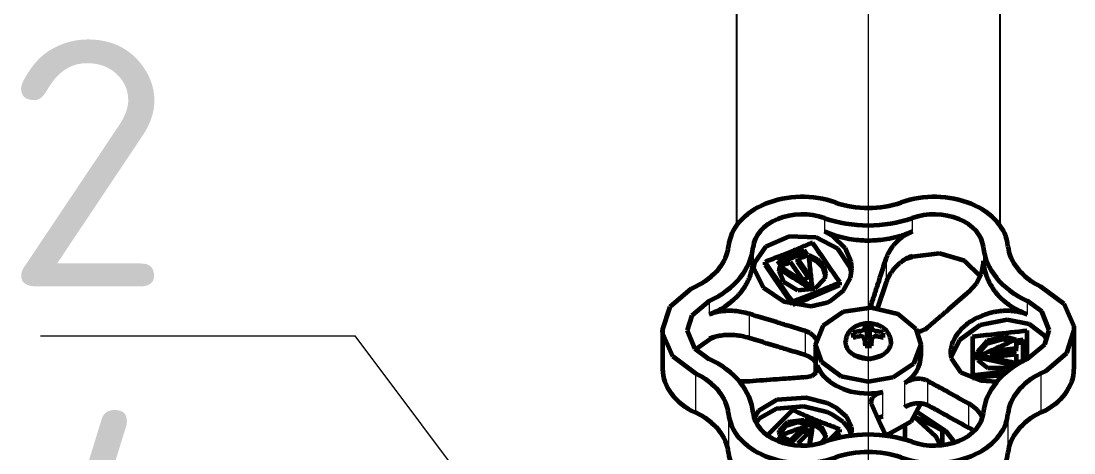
# Model space of a CAD drawing. Header units: millimetres. Extents: x -718 to 68664, y -49984 to -979.
# Drawn here: x 18991 to 20270, y -36314 to -35789 of the extents above; entities that cross this region are included whole.
import ezdxf

# ---------------------------------------------------------------- set-up
doc = ezdxf.new("R2010")
doc.units = ezdxf.units.MM
doc.linetypes.add('K5LT_BASIC', pattern=[0])
doc.layers.add('Text', color=7, linetype='Continuous', lineweight=15)
doc.layers.add('ГВС (Т3)_20', color=10, linetype='Continuous', lineweight=25)
doc.layers.add('Системный слой (1)', color=7, linetype='Continuous', true_color=0xc26c6c6c)
doc.styles.add('ISOCPEUR', font='isocpeur.ttf', dxfattribs={"width": 0.65})

# ---------------------------------------------------------------- blocks, each defined once
blk = doc.blocks.new('U656')
at = {"layer": 'Системный слой (1)', "color": 150, "linetype": 'K5LT_BASIC', "lineweight": 60, "true_color": 0x0080ff}
for p, q in [((799.53, 147.5), (800.69, 148.54)), ((797.37, 144.04), (799.53, 147.5)), ((796.35, 139.66), (797.37, 144.04)), ((796.63, 135.07), (796.35, 139.66)), ((798.16, 131), (796.63, 135.07)), ((811.36, 132.31), (809.13, 128.94)), ((800.69, 128.1), (798.16, 131)), ((809.13, 128.94), (807.74, 127.82))]:
    blk.add_line(p, q, dxfattribs=at)
blk = doc.blocks.new('U665')
at = {"layer": 'Системный слой (1)', "color": 150, "linetype": 'K5LT_BASIC', "lineweight": 60, "true_color": 0x0080ff}
for p, q in [((816.36, 116.81), (816.1, 117.34)), ((818.59, 114.24), (816.36, 116.81)), ((826.7, 117.34), (824.6, 114.54)), ((821.4, 113.32), (818.59, 114.24)), ((824.6, 114.54), (821.85, 113.34)), ((821.85, 113.34), (821.4, 113.32))]:
    blk.add_line(p, q, dxfattribs=at)
blk = doc.blocks.new('U666')
at = {"layer": 'Системный слой (1)', "color": 150, "linetype": 'K5LT_BASIC', "lineweight": 60, "true_color": 0x0080ff}
for p, q in [((830.27, 132.94), (830.26, 132.99)), ((830.68, 129.68), (830.27, 132.94)), ((829.79, 126.61), (830.68, 129.68)), ((827.9, 124.67), (829.79, 126.61))]:
    blk.add_line(p, q, dxfattribs=at)
blk = doc.blocks.new('U667')
at = {"layer": 'Системный слой (1)', "color": 150, "linetype": 'K5LT_BASIC', "lineweight": 60, "true_color": 0x0080ff}
for p, q in [((817.86, 119), (819.65, 116.85)), ((823.65, 117.23), (824.93, 119)), ((819.65, 116.85), (821.4, 116.32)), ((821.4, 116.32), (823.65, 117.23))]:
    blk.add_line(p, q, dxfattribs=at)
blk = doc.blocks.new('U668')
at = {"layer": 'Системный слой (1)', "color": 150, "linetype": 'K5LT_BASIC', "lineweight": 60, "true_color": 0x0080ff}
for p, q in [((818.19, 162.09), (820.94, 163.3)), ((820.94, 163.3), (821.4, 163.32)), ((821.4, 163.32), (824.2, 162.4)), ((816.1, 159.3), (818.19, 162.09)), ((824.2, 162.4), (826.43, 159.82)), ((826.43, 159.82), (826.7, 159.3))]:
    blk.add_line(p, q, dxfattribs=at)
blk = doc.blocks.new('U669')
at = {"layer": 'Системный слой (1)', "color": 150, "linetype": 'K5LT_BASIC', "lineweight": 60, "true_color": 0x0080ff}
for p, q in [((821.4, 160.32), (819.15, 159.41)), ((823.15, 159.78), (821.4, 160.32)), ((819.15, 159.41), (817.86, 157.64)), ((824.93, 157.64), (823.15, 159.78))]:
    blk.add_line(p, q, dxfattribs=at)
blk = doc.blocks.new('U670')
at = {"layer": 'Системный слой (1)', "color": 150, "linetype": 'K5LT_BASIC', "lineweight": 60, "true_color": 0x0080ff}
for p, q in [((808.74, 135.83), (808.63, 136.24)), ((810.24, 133.15), (808.74, 135.83)), ((812.51, 131.94), (810.24, 133.15))]:
    blk.add_line(p, q, dxfattribs=at)
blk = doc.blocks.new('U671')
at = {"layer": 'Системный слой (1)', "color": 150, "linetype": 'K5LT_BASIC', "lineweight": 60, "true_color": 0x0080ff}
for p, q in [((817.51, 143.97), (819.63, 144.72)), ((819.63, 144.72), (821.96, 143.8)), ((815.75, 141.62), (817.51, 143.97)), ((821.96, 143.8), (823.63, 141.32)), ((815.1, 138.32), (815.75, 141.62)), ((823.63, 141.32), (824.15, 137.98)), ((815.63, 135.32), (815.1, 138.32)), ((824.15, 137.98), (823.38, 134.74)), ((817.3, 132.83), (815.63, 135.32)), ((823.38, 134.74), (821.54, 132.52)), ((819.63, 131.92), (817.3, 132.83)), ((821.54, 132.52), (819.63, 131.92))]:
    blk.add_line(p, q, dxfattribs=at)
blk = doc.blocks.new('U672')
at = {"layer": 'Системный слой (1)', "color": 150, "linetype": 'K5LT_BASIC', "lineweight": 60, "true_color": 0x0080ff}
for p, q in [((821.04, 145.41), (821.27, 145.95)), ((820.3, 144.65), (820.71, 144.97)), ((820.71, 144.97), (821.04, 145.41))]:
    blk.add_line(p, q, dxfattribs=at)
blk = doc.blocks.new('U673')
at = {"layer": 'Системный слой (1)', "color": 150, "linetype": 'K5LT_BASIC', "lineweight": 60, "true_color": 0x0080ff}
for p, q in [((815.66, 145.95), (815.84, 145.18)), ((815.84, 145.18), (816.24, 144.66)), ((816.24, 144.66), (816.78, 144.47)), ((816.78, 144.47), (816.89, 144.47)), ((816.89, 144.47), (817.01, 144.49)), ((817.01, 144.49), (817.12, 144.53))]:
    blk.add_line(p, q, dxfattribs=at)
blk = doc.blocks.new('U674')
at = {"layer": 'Системный слой (1)', "color": 150, "linetype": 'K5LT_BASIC', "lineweight": 60, "true_color": 0x0080ff}
for p, q in [((818.34, 145.95), (818.13, 145.46)), ((817.84, 145.04), (817.48, 144.72)), ((818.13, 145.46), (817.84, 145.04))]:
    blk.add_line(p, q, dxfattribs=at)
blk = doc.blocks.new('U675')
at = {"layer": 'Системный слой (1)', "color": 150, "linetype": 'K5LT_BASIC', "lineweight": 60, "true_color": 0x0080ff}
for p, q in [((815.14, 153.57), (815.15, 153.99)), ((815.14, 153.17), (815.14, 153.57)), ((815.16, 152.77), (815.14, 153.17))]:
    blk.add_line(p, q, dxfattribs=at)
blk = doc.blocks.new('U676')
at = {"layer": 'Системный слой (1)', "color": 150, "linetype": 'K5LT_BASIC', "lineweight": 60, "true_color": 0x0080ff}
for p, q in [((811.11, 137.36), (809.83, 136.78)), ((812.39, 137.94), (811.11, 137.36)), ((809.83, 136.78), (808.55, 136.2))]:
    blk.add_line(p, q, dxfattribs=at)
blk = doc.blocks.new('U677')
at = {"layer": 'Системный слой (1)', "color": 150, "linetype": 'K5LT_BASIC', "lineweight": 60, "true_color": 0x0080ff}
for p, q in [((812.49, 137.98), (812.39, 137.94)), ((812.59, 138), (812.49, 137.98)), ((812.7, 138.01), (812.59, 138)), ((813.19, 137.83), (812.7, 138.01)), ((813.6, 137.31), (813.19, 137.83)), ((813.86, 136.56), (813.6, 137.31))]:
    blk.add_line(p, q, dxfattribs=at)
blk = doc.blocks.new('U678')
at = {"layer": 'Системный слой (1)', "color": 150, "linetype": 'K5LT_BASIC', "lineweight": 60, "true_color": 0x0080ff}
for p, q in [((811.74, 125.12), (812.28, 125.78)), ((812.28, 125.78), (812.46, 126.08)), ((810.71, 124.45), (811.12, 124.64)), ((811.12, 124.64), (811.74, 125.12))]:
    blk.add_line(p, q, dxfattribs=at)
blk = doc.blocks.new('U679')
at = {"layer": 'Системный слой (1)', "color": 150, "linetype": 'K5LT_BASIC', "lineweight": 60, "true_color": 0x0080ff}
for p, q in [((824.28, 138), (824.15, 138.01)), ((824.41, 137.98), (824.28, 138)), ((824.54, 137.94), (824.41, 137.98))]:
    blk.add_line(p, q, dxfattribs=at)
blk = doc.blocks.new('U680')
at = {"layer": 'Системный слой (1)', "color": 150, "linetype": 'K5LT_BASIC', "lineweight": 60, "true_color": 0x0080ff}
for p, q in [((809.11, 125.46), (809.26, 125.65)), ((809.26, 125.65), (809.39, 125.86)), ((809.39, 125.86), (809.52, 126.08))]:
    blk.add_line(p, q, dxfattribs=at)
blk = doc.blocks.new('U681')
at = {"layer": 'Системный слой (1)', "color": 150, "linetype": 'K5LT_BASIC', "lineweight": 60, "true_color": 0x0080ff}
for p, q in [((826.05, 126.08), (827.04, 125.17)), ((827.04, 125.17), (828.22, 124.55)), ((828.22, 124.55), (829.46, 124.32)), ((829.46, 124.32), (829.52, 124.32)), ((829.52, 124.32), (829.62, 124.32)), ((829.62, 124.32), (829.72, 124.32)), ((829.72, 124.32), (829.82, 124.33))]:
    blk.add_line(p, q, dxfattribs=at)
blk = doc.blocks.new('U682')
at = {"layer": 'Системный слой (1)', "color": 150, "linetype": 'K5LT_BASIC', "lineweight": 60, "true_color": 0x0080ff}
for p, q in [((810.73, 137.19), (810.81, 136.99)), ((810.81, 136.99), (810.87, 136.78)), ((810.87, 136.78), (810.93, 136.56))]:
    blk.add_line(p, q, dxfattribs=at)
blk = doc.blocks.new('U683')
at = {"layer": 'Системный слой (1)', "color": 150, "linetype": 'K5LT_BASIC', "lineweight": 60, "true_color": 0x0080ff}
for p, q in [((821.17, 132.3), (821.29, 131.85)), ((821.29, 131.85), (821.48, 131.43)), ((821.48, 131.43), (821.73, 131.07))]:
    blk.add_line(p, q, dxfattribs=at)
blk = doc.blocks.new('U684')
at = {"layer": 'Системный слой (1)', "color": 150, "linetype": 'K5LT_BASIC', "lineweight": 60, "true_color": 0x0080ff}
for p, q in [((817.98, 128.25), (816.22, 127.05)), ((818.62, 128.32), (817.98, 128.25)), ((816.22, 127.05), (815.26, 124.68)), ((815.26, 124.68), (815.15, 122.65))]:
    blk.add_line(p, q, dxfattribs=at)
blk = doc.blocks.new('U685')
at = {"layer": 'Системный слой (1)', "color": 150, "linetype": 'K5LT_BASIC', "lineweight": 60, "true_color": 0x0080ff}
for p, q in [((820.15, 127.25), (818.09, 128.27)), ((821.97, 124.72), (820.15, 127.25)), ((822.64, 121.43), (821.97, 124.72)), ((822.11, 118.76), (822.64, 121.43)), ((820.7, 116.91), (822.11, 118.76)), ((820.14, 116.59), (820.7, 116.91))]:
    blk.add_line(p, q, dxfattribs=at)
blk = doc.blocks.new('U686')
at = {"layer": 'Системный слой (1)', "color": 150, "linetype": 'K5LT_BASIC', "lineweight": 60, "true_color": 0x0080ff}
for p, q in [((810.59, 151.6), (810.13, 151.95)), ((811.83, 149.48), (810.59, 151.6)), ((812.12, 146.17), (811.83, 149.48)), ((811.43, 143.32), (812.12, 146.17)), ((810.24, 141.35), (811.07, 142.57)), ((811.07, 142.57), (811.43, 143.32)), ((809.26, 140.58), (810.24, 141.35)), ((808.74, 140.39), (809.26, 140.58))]:
    blk.add_line(p, q, dxfattribs=at)
blk = doc.blocks.new('U687')
at = {"layer": 'Системный слой (1)', "color": 150, "linetype": 'K5LT_BASIC', "lineweight": 60, "true_color": 0x0080ff}
for p, q in [((829.52, 152.32), (828.93, 152.27)), ((829.62, 152.32), (829.52, 152.32)), ((829.72, 152.31), (829.62, 152.32)), ((829.82, 152.31), (829.72, 152.31)), ((826.57, 151.09), (824.86, 148.6)), ((828.93, 152.27), (826.57, 151.09)), ((824.86, 148.6), (824.31, 145.24)), ((824.31, 145.24), (824.75, 143.32))]:
    blk.add_line(p, q, dxfattribs=at)
blk = doc.blocks.new('U688')
at = {"layer": 'Системный слой (1)', "color": 150, "linetype": 'K5LT_BASIC', "lineweight": 60, "true_color": 0x0080ff}
for p, q in [((829.56, 152.15), (828.98, 152.28)), ((831.54, 150.76), (829.56, 152.15)), ((832.77, 147.98), (831.54, 150.76)), ((832.62, 144.64), (832.77, 147.98)), ((831.27, 142.03), (832.62, 144.64)), ((829, 140.5), (831.27, 142.03)), ((828.34, 140.35), (829, 140.5))]:
    blk.add_line(p, q, dxfattribs=at)
blk = doc.blocks.new('U689')
at = {"layer": 'Системный слой (1)', "color": 150, "linetype": 'K5LT_BASIC', "lineweight": 60, "true_color": 0x0080ff}
for p, q in [((832.76, 142.58), (833.35, 143.65)), ((824.75, 143.32), (825.01, 142.77)), ((825.01, 142.77), (826.18, 141.32)), ((831.36, 141.13), (832.76, 142.58)), ((826.18, 141.32), (827.72, 140.49)), ((829.65, 140.39), (831.36, 141.13)), ((827.72, 140.49), (828.87, 140.32)), ((828.87, 140.32), (829.65, 140.39))]:
    blk.add_line(p, q, dxfattribs=at)
blk = doc.blocks.new('U690')
at = {"layer": 'Системный слой (1)', "color": 150, "linetype": 'K5LT_BASIC', "lineweight": 60, "true_color": 0x0080ff}
for p, q in [((810.84, 140.91), (811.9, 142.13)), ((811.9, 142.13), (812.5, 143.32)), ((809.64, 140.35), (810.84, 140.91)), ((808.55, 140.45), (808.79, 140.38)), ((808.79, 140.38), (809.03, 140.33)), ((809.03, 140.33), (809.28, 140.32)), ((809.28, 140.32), (809.64, 140.35))]:
    blk.add_line(p, q, dxfattribs=at)
blk = doc.blocks.new('U691')
at = {"layer": 'Системный слой (1)', "color": 150, "linetype": 'K5LT_BASIC', "lineweight": 60, "true_color": 0x0080ff}
for p, q in [((811.57, 151.68), (810.71, 152.18)), ((812.92, 149.44), (811.57, 151.68)), ((813.16, 145.85), (812.92, 149.44)), ((812.5, 143.32), (813.16, 145.85))]:
    blk.add_line(p, q, dxfattribs=at)
blk = doc.blocks.new('U692')
at = {"layer": 'Системный слой (1)', "color": 150, "linetype": 'K5LT_BASIC', "lineweight": 60, "true_color": 0x0080ff}
for p, q in [((815.55, 125.64), (815.69, 124.39)), ((815.69, 124.39), (815.83, 123.13)), ((815.83, 123.13), (815.97, 121.87))]:
    blk.add_line(p, q, dxfattribs=at)
blk = doc.blocks.new('U693')
at = {"layer": 'Системный слой (1)', "color": 150, "linetype": 'K5LT_BASIC', "lineweight": 60, "true_color": 0x0080ff}
for p, q in [((817.68, 123.4), (817.96, 124.71)), ((817.4, 122.09), (817.68, 123.4)), ((817.12, 120.78), (817.4, 122.09))]:
    blk.add_line(p, q, dxfattribs=at)
blk = doc.blocks.new('U694')
at = {"layer": 'Системный слой (1)', "color": 150, "linetype": 'K5LT_BASIC', "lineweight": 60, "true_color": 0x0080ff}
for p, q in [((818.47, 125.02), (818.09, 125.11)), ((819.7, 123.91), (818.47, 125.02)), ((820.26, 122.08), (819.7, 123.91)), ((820.08, 120.76), (820.26, 122.08))]:
    blk.add_line(p, q, dxfattribs=at)
blk = doc.blocks.new('U695')
at = {"layer": 'Системный слой (1)', "color": 150, "linetype": 'K5LT_BASIC', "lineweight": 60, "true_color": 0x0080ff}
for p, q in [((816.75, 123.78), (817.73, 125.02)), ((817.73, 125.02), (818.27, 125.13)), ((818.27, 125.13), (818.73, 125.05)), ((818.73, 125.05), (820.12, 123.81)), ((816.75, 121.69), (816.75, 123.78)), ((820.12, 123.81), (820.62, 121.72)), ((817.39, 120.37), (816.75, 121.69)), ((820.62, 121.72), (820.25, 120.37))]:
    blk.add_line(p, q, dxfattribs=at)
blk = doc.blocks.new('U696')
at = {"layer": 'Системный слой (1)', "color": 150, "linetype": 'K5LT_BASIC', "lineweight": 60, "true_color": 0x0080ff}
for p, q in [((815.91, 125.64), (816.06, 124.23)), ((816.06, 124.23), (816.22, 122.81)), ((816.22, 122.81), (816.38, 121.39))]:
    blk.add_line(p, q, dxfattribs=at)
blk = doc.blocks.new('U697')
at = {"layer": 'Системный слой (1)', "color": 150, "linetype": 'K5LT_BASIC', "lineweight": 60, "true_color": 0x0080ff}
for p, q in [((824.5, 147.49), (825.24, 145.58)), ((825.24, 145.58), (826.02, 143.68)), ((826.02, 143.68), (826.84, 141.78))]:
    blk.add_line(p, q, dxfattribs=at)
blk = doc.blocks.new('U698')
at = {"layer": 'Системный слой (1)', "color": 150, "linetype": 'K5LT_BASIC', "lineweight": 60, "true_color": 0x0080ff}
for p, q in [((829.9, 148.13), (829.5, 149.13)), ((830.31, 147.12), (829.9, 148.13)), ((830.73, 146.12), (830.31, 147.12))]:
    blk.add_line(p, q, dxfattribs=at)
blk = doc.blocks.new('U699')
at = {"layer": 'Системный слой (1)', "color": 150, "linetype": 'K5LT_BASIC', "lineweight": 60, "true_color": 0x0080ff}
for p, q in [((808.55, 149.04), (808.69, 149.09)), ((808.69, 149.09), (808.83, 149.12)), ((808.83, 149.12), (808.97, 149.13)), ((808.97, 149.13), (809.21, 149.1)), ((809.21, 149.1), (810.25, 148.08)), ((810.25, 148.08), (810.49, 146.1)), ((810.49, 146.1), (809.66, 144.04)), ((807.96, 143.76), (807.67, 144.07)), ((808.3, 143.57), (807.96, 143.76)), ((808.65, 143.51), (808.3, 143.57)), ((809.66, 144.04), (808.65, 143.51))]:
    blk.add_line(p, q, dxfattribs=at)
blk = doc.blocks.new('U700')
at = {"layer": 'Системный слой (1)', "color": 150, "linetype": 'K5LT_BASIC', "lineweight": 60, "true_color": 0x0080ff}
for p, q in [((808.92, 145.85), (809.01, 146.07)), ((809.01, 146.07), (809.1, 146.28)), ((808.84, 145.64), (808.92, 145.85))]:
    blk.add_line(p, q, dxfattribs=at)
blk = doc.blocks.new('U701')
at = {"layer": 'Системный слой (1)', "color": 150, "linetype": 'K5LT_BASIC', "lineweight": 60, "true_color": 0x0080ff}
for p, q in [((828.5, 149.1), (828.38, 149.12)), ((828.62, 149.08), (828.5, 149.1)), ((828.74, 149.04), (828.62, 149.08)), ((829.68, 144.51), (830.15, 145.49)), ((830.15, 145.49), (830.16, 145.5)), ((828.07, 143.52), (828.94, 143.82)), ((828.94, 143.82), (829.68, 144.51))]:
    blk.add_line(p, q, dxfattribs=at)
blk = doc.blocks.new('U702')
at = {"layer": 'Системный слой (1)', "color": 150, "linetype": 'K5LT_BASIC', "lineweight": 60, "true_color": 0x0080ff}
for p, q in [((807.72, 148.53), (807.55, 148.13)), ((807.88, 148.92), (807.72, 148.53)), ((808.05, 149.32), (807.88, 148.92))]:
    blk.add_line(p, q, dxfattribs=at)
blk = doc.blocks.new('U703')
at = {"layer": 'Системный слой (1)', "color": 150, "linetype": 'K5LT_BASIC', "lineweight": 60, "true_color": 0x0080ff}
for p, q in [((809.63, 149.57), (808.61, 150.58)), ((810.65, 148.55), (809.63, 149.57)), ((811.67, 147.54), (810.65, 148.55))]:
    blk.add_line(p, q, dxfattribs=at)
blk = doc.blocks.new('U704')
at = {"layer": 'Системный слой (1)', "color": 150, "linetype": 'K5LT_BASIC', "lineweight": 60, "true_color": 0x0080ff}
for p, q in [((808.42, 142.67), (807.97, 143.12)), ((808.87, 142.22), (808.42, 142.67)), ((809.32, 141.78), (808.87, 142.22))]:
    blk.add_line(p, q, dxfattribs=at)
blk = doc.blocks.new('U705')
at = {"layer": 'Системный слой (1)', "color": 150, "linetype": 'K5LT_BASIC', "lineweight": 60, "true_color": 0x0080ff}
for p, q in [((809.71, 148.42), (808.79, 149.11)), ((810.15, 146.95), (809.71, 148.42)), ((809.94, 145.23), (810.15, 146.95)), ((809.31, 144.05), (809.75, 144.73)), ((809.75, 144.73), (809.91, 145.12)), ((808.47, 143.53), (808.78, 143.63)), ((808.78, 143.63), (809.31, 144.05))]:
    blk.add_line(p, q, dxfattribs=at)
blk = doc.blocks.new('U706')
at = {"layer": 'Системный слой (1)', "color": 150, "linetype": 'K5LT_BASIC', "lineweight": 60, "true_color": 0x0080ff}
for p, q in [((808.14, 145.34), (807.4, 145.45)), ((808.88, 145.23), (808.14, 145.34)), ((809.62, 145.12), (808.88, 145.23))]:
    blk.add_line(p, q, dxfattribs=at)
blk = doc.blocks.new('U707')
at = {"layer": 'Системный слой (1)', "color": 150, "linetype": 'K5LT_BASIC', "lineweight": 60, "true_color": 0x0080ff}
for p, q in [((808.12, 142.62), (808.4, 142.34)), ((808.4, 142.34), (808.68, 142.06)), ((808.68, 142.06), (808.96, 141.78))]:
    blk.add_line(p, q, dxfattribs=at)
blk = doc.blocks.new('U708')
at = {"layer": 'Системный слой (1)', "color": 150, "linetype": 'K5LT_BASIC', "lineweight": 60, "true_color": 0x0080ff}
for p, q in [((826.21, 146.87), (827.26, 148.63)), ((827.26, 148.63), (828.56, 149.13)), ((828.56, 149.13), (828.74, 149.12)), ((828.74, 149.12), (828.92, 149.09)), ((828.92, 149.09), (829.1, 149.04)), ((826.4, 144.8), (826.21, 146.87)), ((827.6, 143.63), (826.4, 144.8)), ((830.53, 145.54), (830.02, 144.48)), ((828.25, 143.51), (827.6, 143.63)), ((829.21, 143.77), (828.25, 143.51)), ((830.02, 144.48), (829.21, 143.77))]:
    blk.add_line(p, q, dxfattribs=at)
blk = doc.blocks.new('U709')
at = {"layer": 'Системный слой (1)', "color": 150, "linetype": 'K5LT_BASIC', "lineweight": 60, "true_color": 0x0080ff}
for p, q in [((827.7, 149.76), (826.11, 148.66)), ((829.3, 150.86), (827.7, 149.76)), ((826.11, 148.66), (824.52, 147.56))]:
    blk.add_line(p, q, dxfattribs=at)
blk = doc.blocks.new('U710')
at = {"layer": 'Системный слой (1)', "color": 150, "linetype": 'K5LT_BASIC', "lineweight": 60, "true_color": 0x0080ff}
for p, q in [((808.26, 145.37), (807.4, 145.5)), ((809.12, 145.25), (808.26, 145.37)), ((809.98, 145.12), (809.12, 145.25))]:
    blk.add_line(p, q, dxfattribs=at)
blk = doc.blocks.new('U711')
at = {"layer": 'Системный слой (1)', "color": 150, "linetype": 'K5LT_BASIC', "lineweight": 60, "true_color": 0x0080ff}
for p, q in [((818.33, 140.02), (817.86, 138.23)), ((817.86, 138.23), (818.33, 136.62))]:
    blk.add_line(p, q, dxfattribs=at)
blk = doc.blocks.new('U712')
at = {"layer": 'Системный слой (1)', "color": 150, "linetype": 'K5LT_BASIC', "lineweight": 60, "true_color": 0x0080ff}
for p, q in [((820.23, 138.68), (820.21, 138.72)), ((820.53, 138.5), (820.23, 138.68))]:
    blk.add_line(p, q, dxfattribs=at)
blk = doc.blocks.new('U713')
at = {"layer": 'Системный слой (1)', "color": 150, "linetype": 'K5LT_BASIC', "lineweight": 60, "true_color": 0x0080ff}
for p, q in [((820.21, 137.91), (820.49, 138.13)), ((820.49, 138.13), (820.53, 138.13))]:
    blk.add_line(p, q, dxfattribs=at)
blk = doc.blocks.new('U714')
at = {"layer": 'Системный слой (1)', "color": 150, "linetype": 'K5LT_BASIC', "lineweight": 60, "true_color": 0x0080ff}
for p, q in [((820.27, 137.89), (820.23, 137.89)), ((820.3, 137.88), (820.27, 137.89)), ((820.34, 137.87), (820.3, 137.88)), ((820.52, 137.76), (820.34, 137.87)), ((820.63, 137.55), (820.52, 137.76)), ((820.65, 137.3), (820.63, 137.55))]:
    blk.add_line(p, q, dxfattribs=at)
blk = doc.blocks.new('U715')
at = {"layer": 'Системный слой (1)', "color": 150, "linetype": 'K5LT_BASIC', "lineweight": 60, "true_color": 0x0080ff}
for p, q in [((820.23, 138.75), (820.27, 138.75)), ((820.27, 138.75), (820.3, 138.75)), ((820.3, 138.75), (820.34, 138.76)), ((820.34, 138.76), (820.52, 138.88)), ((820.52, 138.88), (820.63, 139.08)), ((820.63, 139.08), (820.65, 139.34))]:
    blk.add_line(p, q, dxfattribs=at)
blk = doc.blocks.new('U716')
at = {"layer": 'Системный слой (1)', "color": 150, "linetype": 'K5LT_BASIC', "lineweight": 60, "true_color": 0x0080ff}
for p, q in [((810.79, 132.66), (808.52, 130.16)), ((808.52, 130.16), (807.39, 129.59))]:
    blk.add_line(p, q, dxfattribs=at)
blk = doc.blocks.new('U717')
at = {"layer": 'Системный слой (1)', "color": 150, "linetype": 'K5LT_BASIC', "lineweight": 60, "true_color": 0x0080ff}
for p, q in [((810.84, 132.62), (810.34, 131.52)), ((810.34, 131.52), (809.81, 130.42)), ((809.81, 130.42), (809.25, 129.32))]:
    blk.add_line(p, q, dxfattribs=at)

msp = doc.modelspace()

# ---------------------------------------------------------------- linework, layer by layer
at = {"layer": 'Text'}
msp.add_line((20020.4, -35223.3), (20020.4, -38810.5), dxfattribs=at)
for points in [[(19014.3, -36171.6), (19396.8, -36171.6)], [(19882.9, -36820.4), (19396.8, -36171.6)]]:
    msp.add_lwpolyline(points, dxfattribs=at)
at = {"layer": 'ГВС (Т3)_20'}
for p, q in [((19860.4, -35406), (19860.4, -36037.5)), ((20180.4, -35406), (20180.4, -36037.5))]:
    msp.add_line(p, q, dxfattribs=at)
at = {"layer": 'ГВС (Т3)_20', "lineweight": 18}
for p, q in [((19967.1, -36028.6), (19967.1, -36045.1)), ((20073.7, -36028.6), (20073.7, -36045.1)), ((19880.5, -36063.9), (19880.5, -36080.4)), ((20160.3, -36063.9), (20160.3, -36080.4)), ((20042.4, -36106.4), (20042.4, -36077.1)), ((20073.7, -36074.4), (20073.7, -36076)), ((19827.2, -36129.3), (19827.2, -36145.7)), ((20024.2, -36137.1), (20024.2, -36133.1)), ((20213.6, -36129.3), (20213.6, -36145.7)), ((19875.9, -36174.4), (19875.9, -36145)), ((20018.5, -36173.2), (20016.1, -36161.8)), ((20022.2, -36173.2), (20024.7, -36161.8)), ((19827.2, -36175.1), (19827.2, -36176.6)), ((19944.1, -36195.2), (19944.1, -36165.8)), ((20011.5, -36172), (20010.2, -36166)), ((20029.3, -36172), (20030.6, -36166)), ((20018.4, -36183.8), (20016.1, -36176.2)), ((20022.4, -36183.8), (20024.7, -36176.2)), ((19958.3, -36213.9), (19958.3, -36207.4)), ((19810.6, -36217.6), (19810.6, -36265)), ((20092.9, -36256), (20092.9, -36226.6)), ((20230.2, -36217.6), (20230.2, -36265)), ((20038, -36269.3), (20038, -36239.9)), ((20064.9, -36258.3), (20064.9, -36228.9)), ((20142.8, -36283.4), (20142.8, -36254)), ((19850.6, -36266.6), (19850.6, -36314)), ((20190.2, -36266.6), (20190.2, -36314))]:
    msp.add_line(p, q, dxfattribs=at)
at = {"layer": 'ГВС (Т3)_20', "lineweight": 60}
for p, q in [((19942.3, -36071.3), (19942.3, -36067.7)), ((19946.4, -36073.6), (19942.3, -36067.7)), ((19944.5, -36074.4), (19942.3, -36071.3)), ((19895, -36085.6), (19895, -36082)), ((19914.4, -36086.7), (19910.3, -36080.8)), ((19940.8, -36103.6), (19925.9, -36082.1)), ((19949.7, -36099.9), (19934.9, -36078.4)), ((19934.9, -36082), (19934.9, -36078.4)), ((19947.8, -36100.7), (19934.9, -36082)), ((20073.7, -36076), (20065.8, -36078.5)), ((19913.1, -36091.2), (19913.1, -36087.6)), ((19952.3, -36115.7), (19952.3, -36112.1)), ((19985.8, -36110.2), (19985.8, -36106.6)), ((20032.2, -36137.8), (20042.4, -36106.4)), ((19928.2, -36133.4), (19928.2, -36130.1)), ((20018.5, -36167.2), (20016.6, -36158)), ((20022.2, -36167.2), (20024.2, -36158)), ((19770.4, -36164.6), (19770.4, -36212)), ((19834.8, -36172.7), (19827.2, -36176.6)), ((20003.2, -36173.3), (20002.1, -36168.3)), ((20018.4, -36183.3), (20015.9, -36175.2)), ((20022.2, -36167.2), (20018.5, -36167.2)), ((20018.5, -36167.2), (20018.5, -36173.2)), ((20022.2, -36173.2), (20022.2, -36167.2)), ((20022.4, -36183.3), (20024.8, -36175.2)), ((20037.6, -36173.3), (20038.7, -36168.3)), ((20147.1, -36172.5), (20147.1, -36219.5)), ((20213.6, -36199.9), (20213.6, -36165.1)), ((20270.4, -36164.6), (20270.4, -36212)), ((19827.2, -36176.6), (19810.6, -36188.3)), ((19956.4, -36182.3), (19956.4, -36216.9)), ((20018.4, -36183.3), (20018.5, -36183.8)), ((20022.3, -36183.8), (20022.4, -36183.3)), ((20084.4, -36182.3), (20084.4, -36196.4)), ((20170.7, -36190.1), (20200.3, -36186.8)), ((20200.3, -36177.3), (20208.5, -36176.3)), ((20200.3, -36177.3), (20200.3, -36186.8)), ((20208.5, -36179.9), (20200.3, -36180.8)), ((20200.3, -36190.3), (20200.3, -36186.8)), ((20208.5, -36202.5), (20208.5, -36176.3)), ((20156.5, -36199), (20156.5, -36195.4)), ((20170.7, -36190.1), (20170.7, -36197.4)), ((20200.3, -36190.3), (20170.7, -36193.7)), ((20170.7, -36197.4), (20200.3, -36194.1)), ((20200.3, -36194.1), (20200.3, -36203.4)), ((20200.3, -36203.4), (20208.5, -36202.5)), ((20147.1, -36223.1), (20147.1, -36219.5)), ((19940.8, -36284), (19925.9, -36298.8)), ((19940.8, -36287.6), (19925.9, -36302.4)), ((19949.7, -36287.6), (19934.9, -36302.4)), ((19940.8, -36287.6), (19940.8, -36284)), ((19952.3, -36282.3), (19952.3, -36278.7)), ((19985.8, -36288.9), (19985.8, -36285.3)), ((20065.4, -36297.9), (20065.4, -36281.6)), ((20110.4, -36286.1), (20110.4, -36304.4)), ((19914.4, -36294), (19910.3, -36298.1)), ((19914.4, -36297.6), (19912.9, -36299.1)), ((19914.4, -36297.6), (19914.4, -36294)), ((19925.9, -36302.4), (19925.9, -36298.8)), ((19934.9, -36304.8), (19934.9, -36302.4))]:
    msp.add_line(p, q, dxfattribs=at)
msp.add_arc((20496, -34915.3), 1496.4, 247.9772, 248.2384, dxfattribs=at)
for centre, major_axis, start_param, end_param in [((19940.4, -36066.6), (-90, 0), 4.251835, 6.220141), ((20020.4, -35952.6), (90, 0), 4.251835, 5.172943), ((20100.4, -36066.6), (-90, 0), 3.204637, 5.172943), ((19940.4, -36066.6), (-60, 0), 4.251835, 6.220141), ((20100.4, -36066.6), (60, 0), 0.063045, 2.03135), ((20020.4, -35952.6), (120, 0), 4.251835, 5.172943), ((19760.7, -36058.6), (90, 0), 5.299033, 6.220141), ((19760.7, -36058.6), (120, 0), 5.299033, 6.220141), ((20280, -36058.6), (120, 0), 3.204637, 4.125745), ((20280, -36058.6), (-90, 0), 0.063045, 0.984153), ((19760.7, -36270.6), (-120, 0), 3.204637, 4.125745), ((20020.4, -36196.4), (64, 0), 5.480988, 6.283185), ((20280, -36270.6), (-120, 0), 5.299033, 6.220141), ((19860.4, -36212), (90, 0), 3.141593, 4.125745), ((20020.4, -36196.4), (-64, 0), 0.245, 1.570796), ((20180.4, -36212), (-90, 0), 2.15744, 3.141593), ((19760.7, -36270.6), (90, 0), 0.063045, 0.984153), ((20280, -36270.6), (-90, 0), 5.299033, 6.220141), ((20020.4, -36196.4), (64, 0), 4.712389, 4.990987), ((19760.7, -36318), (90, 0), 0.063045, 0.984153), ((19940.4, -36262.6), (-60, 0), 0.063045, 2.03135), ((20100.4, -36262.6), (60, 0), 4.251835, 6.220141), ((20280, -36318), (-90, 0), 5.299033, 6.220141), ((19940.4, -36262.6), (90, 0), 3.204637, 5.172943), ((20100.4, -36262.6), (90, 0), 4.251835, 6.220141), ((20020.4, -36376.6), (-120, 0), 4.251835, 5.172943), ((19940.4, -36309.9), (90, 0), 3.204637, 5.172943), ((20020.4, -36376.6), (-90, 0), 4.251835, 5.172943), ((20100.4, -36309.9), (90, 0), 4.251835, 6.220141)]:
    msp.add_ellipse(centre, major_axis=major_axis, ratio=0.707107, start_param=start_param, end_param=end_param, dxfattribs=at)
at = {"layer": 'ГВС (Т3)_20', "lineweight": 18}
msp.add_ellipse((20020.4, -36178.7), major_axis=(-27.5, 0), ratio=0.707107, start_param=0, end_param=3.141593, dxfattribs=at)
at = {"layer": 'ГВС (Т3)_20', "lineweight": 60}
for points, knots in [([(20073.7, -36045.1), (20069, -36047.1), (20059.9, -36050.5), (20046.9, -36053.7), (20036.7, -36055.2), (20027, -36056.1), (20018, -36056.3), (20007.4, -36055.6), (19996.4, -36054.2), (19983.8, -36051.3), (19973.8, -36047.9), (19968.3, -36045.6), (19967.1, -36045.1)], [0, 0, 0, 0, 1.854842, 3.499918, 4.73635, 5.487068, 6.957013, 7.886095, 9.219697, 10.871305, 12.490285, 13, 13, 13, 13]), ([(20073.7, -36045.1), (20070.9, -36046.3), (20066, -36048.8), (20059.4, -36053.3), (20054.2, -36058), (20049.9, -36062.9), (20046.4, -36068.1), (20043.9, -36072.8), (20042.8, -36075.9), (20042.4, -36077.1)], [0, 0, 0, 0, 1.818825, 3.386072, 4.938759, 6.313147, 7.708369, 9.13365, 10, 10, 10, 10]), ([(19952.6, -36058.5), (19948, -36060.5), (19940.5, -36063.7), (19927.5, -36069.1), (19912.9, -36075), (19901.2, -36079.6), (19895, -36082)], [0, 0, 0, 0, 1.672477, 2.72387, 4.738499, 7, 7, 7, 7]), ([(19985.8, -36106.6), (19981.4, -36100.3), (19970.3, -36084.3), (19959.3, -36068.2), (19952.6, -36058.5)], [0, 0, 0, 0, 1.976899, 5, 5, 5, 5]), ([(19942.3, -36067.7), (19933.7, -36071.4), (19923, -36075.7), (19912.4, -36080), (19910.3, -36080.8)], [0, 0, 0, 0, 4.059731, 5, 5, 5, 5]), ([(19952.3, -36112.1), (19951.7, -36106), (19950.3, -36093.1), (19948.9, -36080.2), (19948.2, -36073.3)], [0, 0, 0, 0, 2.340092, 5, 5, 5, 5]), ([(19880.5, -36080.4), (19880.3, -36082.3), (19879.8, -36087.2), (19878.2, -36094), (19876, -36100.6), (19873.5, -36106.2), (19869.9, -36112.7), (19864.9, -36119.8), (19858.7, -36126.4), (19852.3, -36131.9), (19845.1, -36137.1), (19836.7, -36141.8), (19830.1, -36144.6), (19827.2, -36145.7)], [0, 0, 0, 0, 0.938003, 2.408157, 3.400929, 4.343765, 5.400831, 7.02675, 8.565173, 9.702377, 10.921844, 12.641455, 14, 14, 14, 14]), ([(19928.2, -36130.1), (19923.8, -36123.8), (19912.7, -36107.8), (19901.7, -36091.7), (19895, -36082)], [0, 0, 0, 0, 1.976899, 5, 5, 5, 5]), ([(20024.2, -36133.1), (20026, -36127.6), (20029.1, -36118.1), (20035.2, -36099.4), (20039.4, -36086.3), (20042.4, -36077.1)], [0, 0, 0, 0, 1.796729, 3.052013, 6, 6, 6, 6]), ([(20073.7, -36074.4), (20071.2, -36075.5), (20066.7, -36077.8), (20061.3, -36081.4), (20057.1, -36084.8), (20053.3, -36088.3), (20050.1, -36092.1), (20047.5, -36095.7), (20044.8, -36100.2), (20043.3, -36103.8), (20042.4, -36106.4)], [0, 0, 0, 0, 1.821115, 3.379413, 4.39742, 5.574513, 7.068766, 7.964415, 8.880783, 11, 11, 11, 11]), ([(20213.6, -36145.7), (20209.3, -36144.1), (20201.6, -36140.6), (20191.9, -36134.6), (20184, -36128.3), (20177.6, -36121.8), (20172.3, -36114.8), (20167.9, -36107.6), (20163.7, -36098.3), (20161.3, -36089.1), (20160.4, -36082.4), (20160.3, -36080.4)], [0, 0, 0, 0, 1.67657, 3.178896, 4.393608, 5.661418, 6.866, 8.02582, 9.169165, 11.154957, 12, 12, 12, 12]), ([(19952.3, -36112.1), (19946.2, -36108.3), (19933.1, -36100.1), (19920.1, -36092), (19913.1, -36087.6)], [0, 0, 0, 0, 2.340092, 5, 5, 5, 5]), ([(19952.3, -36115.7), (19944.5, -36110.8), (19931.4, -36102.7), (19918.4, -36094.5), (19913.1, -36091.2)], [0, 0, 0, 0, 2.991494, 5, 5, 5, 5]), ([(19928.2, -36130.1), (19934.1, -36127.9), (19945, -36123.7), (19960.9, -36117.3), (19974.3, -36111.7), (19982.6, -36108), (19985.8, -36106.6)], [0, 0, 0, 0, 2.146332, 3.974264, 5.817659, 7, 7, 7, 7]), ([(20092.9, -36161.2), (20097.9, -36156.9), (20106.4, -36149.6), (20123, -36135.2), (20134.6, -36125.1), (20142.8, -36118)], [0, 0, 0, 0, 1.796729, 3.052013, 6, 6, 6, 6]), ([(19875.9, -36145), (19872.8, -36144.1), (19866.9, -36142.7), (19858.8, -36141.6), (19852.4, -36141.4), (19846.4, -36141.5), (19839.9, -36142.2), (19833.2, -36143.7), (19829, -36145), (19827.2, -36145.7)], [0, 0, 0, 0, 1.895858, 3.525211, 4.773633, 5.69667, 7.116945, 8.737444, 10, 10, 10, 10]), ([(19944.1, -36165.8), (19937.3, -36163.8), (19925.7, -36160.3), (19903, -36153.3), (19887.1, -36148.5), (19875.9, -36145)], [0, 0, 0, 0, 1.796729, 3.052013, 6, 6, 6, 6]), ([(20213.6, -36145.7), (20211, -36144.7), (20206, -36143.2), (20198.1, -36141.8), (20190.8, -36141.3), (20184.1, -36141.5), (20178.1, -36142.1), (20172.3, -36143.1), (20165.7, -36144.7), (20158.4, -36147.2), (20151.6, -36150.3), (20145.9, -36153.6), (20140.8, -36157.1), (20136.4, -36160.7), (20132.1, -36165), (20128.1, -36169.9), (20124.4, -36175.9), (20122.1, -36181.5), (20120.7, -36187.1), (20120.4, -36190.3), (20120.4, -36192.3)], [0, 0, 0, 0, 1.489396, 2.806298, 4.074405, 5.183184, 6.086701, 6.977433, 8.042671, 9.325288, 10.720378, 11.710057, 12.638762, 13.830395, 14.694932, 15.930426, 17.292771, 18.840085, 19.64394, 21, 21, 21, 21]), ([(20047.9, -36178.7), (20047.9, -36178), (20047.8, -36177.2), (20047.6, -36175.5), (20047.4, -36174.6), (20046.8, -36172.6), (20046.4, -36171.5), (20045.3, -36169.3), (20044.6, -36168.2), (20042.9, -36165.9), (20041.9, -36164.8), (20039.4, -36162.6), (20037.9, -36161.6), (20034.7, -36159.7), (20032.9, -36159), (20028.8, -36157.6), (20026.4, -36157), (20021.5, -36156.5), (20019, -36156.5), (20014.2, -36157.1), (20011.9, -36157.6), (20007.5, -36159.1), (20005.5, -36160), (20001.9, -36162.2), (20000.3, -36163.5), (19997.7, -36166.1), (19996.6, -36167.4), (19995, -36170), (19994.4, -36171.3), (19993.6, -36173.7), (19993.3, -36174.8), (19993, -36176.8), (19992.9, -36177.6), (19992.9, -36178.6), (19992.9, -36178.6), (19992.9, -36178.7)], [0, 0, 0, 0, 0.635766, 0.635766, 1.413246, 1.413246, 2.327713, 2.327713, 3.379678, 3.379678, 4.572633, 4.572633, 5.934211, 5.934211, 7.351129, 7.351129, 9.133453, 9.133453, 10.915777, 10.915777, 12.647242, 12.647242, 14.299135, 14.299135, 15.85652, 15.85652, 17.158936, 17.158936, 18.280269, 18.280269, 19.242871, 19.242871, 19.926082, 19.926082, 20, 20, 20, 20]), ([(20010.2, -36166), (20010.7, -36165.9), (20011.8, -36165.6), (20013.2, -36165), (20014.5, -36164.3), (20015.2, -36163.6), (20015.6, -36163.1), (20015.9, -36162.7), (20016, -36162.4), (20016.1, -36162.1), (20016.1, -36161.9), (20016.1, -36161.8)], [0, 0, 0, 0, 2.075817, 4.244153, 6.255988, 8.344244, 9.11935, 9.876473, 10.814253, 11.502856, 12, 12, 12, 12]), ([(20016.6, -36158), (20016.5, -36158.3), (20016.4, -36158.9), (20016.2, -36160.1), (20016.2, -36161.1), (20016.1, -36161.8)], [0, 0, 0, 0, 1.827214, 3.321793, 6, 6, 6, 6]), ([(20024.2, -36158), (20022.5, -36157.9), (20020, -36157.8), (20017.4, -36157.9), (20016.6, -36158)], [0, 0, 0, 0, 3.30107, 5, 5, 5, 5]), ([(20024.7, -36161.8), (20024.6, -36161.6), (20024.6, -36161.2), (20024.5, -36160.4), (20024.4, -36159.4), (20024.3, -36158.6), (20024.2, -36158.2), (20024.2, -36158)], [0, 0, 0, 0, 1.127962, 2.052457, 4.702903, 6.700745, 8, 8, 8, 8]), ([(20024.7, -36161.8), (20024.7, -36162.1), (20024.8, -36162.6), (20025.4, -36163.5), (20026.4, -36164.3), (20027.5, -36165), (20028.3, -36165.3), (20028.8, -36165.5), (20029.3, -36165.7), (20029.7, -36165.8), (20030.1, -36165.9), (20030.4, -36166), (20030.6, -36166)], [0, 0, 0, 0, 1.865472, 4.020169, 6.500074, 8.746103, 9.879296, 10.351451, 11.2127, 11.71544, 12.461428, 13, 13, 13, 13]), ([(19875.9, -36174.4), (19872.9, -36173.5), (19867.4, -36172.1), (19860, -36171.1), (19853.3, -36170.7), (19846.6, -36170.8), (19840.1, -36171.6), (19833.5, -36173), (19829.5, -36174.2), (19827.2, -36175.1)], [0, 0, 0, 0, 1.83616, 3.304363, 4.385714, 5.755195, 7.300322, 8.364664, 10, 10, 10, 10]), ([(19944.1, -36195.2), (19937.3, -36193.1), (19925.7, -36189.6), (19903, -36182.7), (19887.1, -36177.8), (19875.9, -36174.4)], [0, 0, 0, 0, 1.796729, 3.052013, 6, 6, 6, 6]), ([(20010.2, -36166), (20009.9, -36166.1), (20009.3, -36166.2), (20008.5, -36166.3), (20007.6, -36166.5), (20006.4, -36166.8), (20004.8, -36167.3), (20003.3, -36167.8), (20002.4, -36168.2), (20002.1, -36168.3)], [0, 0, 0, 0, 1.184332, 2.06893, 2.846067, 4.560575, 6.344944, 8.911629, 10, 10, 10, 10]), ([(20002.1, -36173.6), (20003, -36173.4), (20004.7, -36173), (20007.4, -36172.4), (20009.1, -36172.2), (20010.2, -36172)], [0, 0, 0, 0, 2.197169, 3.704632, 6, 6, 6, 6]), ([(20038.7, -36168.3), (20037.9, -36167.9), (20036.4, -36167.4), (20034.1, -36166.7), (20032.2, -36166.3), (20030.9, -36166.1), (20030.6, -36166)], [0, 0, 0, 0, 2.131648, 3.875669, 6.089053, 7, 7, 7, 7]), ([(20030.6, -36172), (20030.9, -36172.1), (20031.5, -36172.2), (20032.3, -36172.3), (20033.2, -36172.4), (20034.4, -36172.6), (20036, -36173), (20037.5, -36173.3), (20038.4, -36173.6), (20038.7, -36173.6)], [0, 0, 0, 0, 1.184332, 2.06893, 2.846067, 4.560575, 6.344944, 8.911629, 10, 10, 10, 10]), ([(20038.7, -36173.6), (20038.7, -36172.3), (20038.7, -36170.4), (20038.7, -36168.7), (20038.7, -36168.3)], [0, 0, 0, 0, 3.536307, 5, 5, 5, 5]), ([(20147.1, -36172.5), (20155.9, -36171.5), (20178.1, -36169.1), (20200.2, -36166.6), (20213.6, -36165.1)], [0, 0, 0, 0, 1.976894, 5, 5, 5, 5]), ([(20156.5, -36195.4), (20163.2, -36192.4), (20177.7, -36186), (20192.2, -36179.5), (20199.9, -36176.1)], [0, 0, 0, 0, 2.340086, 5, 5, 5, 5]), ([(20047.9, -36178.7), (20047.9, -36179.1), (20047.9, -36179.5), (20047.8, -36180.3), (20047.8, -36180.8), (20047.6, -36181.9), (20047.5, -36182.5), (20047.1, -36183.7), (20046.9, -36184.3), (20046.5, -36185.4), (20046.2, -36186), (20045.8, -36186.7), (20045.8, -36186.9), (20045.4, -36187.6), (20045, -36188.1), (20044.2, -36189.3), (20043.8, -36189.8), (20042.9, -36190.9), (20042.4, -36191.4), (20041.4, -36192.3), (20040.9, -36192.7), (20040.3, -36193.2), (20040.2, -36193.3), (20039.4, -36193.9), (20038.8, -36194.4), (20037.8, -36195), (20037.6, -36195.1), (20036.9, -36195.5), (20036.4, -36195.8), (20035.1, -36196.5), (20034.2, -36196.9), (20032.5, -36197.5), (20031.7, -36197.9), (20029.8, -36198.4), (20028.9, -36198.7), (20026.9, -36199.1), (20025.9, -36199.2), (20023.9, -36199.5), (20022.9, -36199.6), (20020.7, -36199.7), (20019.7, -36199.7), (20017.5, -36199.5), (20016.4, -36199.4), (20014.4, -36199.2), (20013.4, -36199), (20011.4, -36198.5), (20010.4, -36198.3), (20008.6, -36197.7), (20007.7, -36197.3), (20006, -36196.6), (20005.1, -36196.2), (20004, -36195.6), (20003.7, -36195.4), (20002.9, -36195), (20002.5, -36194.7), (20001.5, -36194), (20001, -36193.6), (20000.3, -36193.1), (20000.2, -36193), (19999.5, -36192.5), (19999, -36191.9), (19998.2, -36191.1), (19997.9, -36190.9), (19997.2, -36190.1), (19996.8, -36189.6), (19996, -36188.5), (19995.6, -36187.9), (19995, -36186.9), (19994.8, -36186.5), (19994.4, -36185.6), (19994.1, -36185), (19993.7, -36183.8), (19993.5, -36183.2), (19993.2, -36182), (19993.1, -36181.4), (19992.9, -36180.2), (19992.9, -36179.5), (19992.9, -36178.9), (19992.9, -36178.8), (19992.9, -36178.7)], [0, 0, 0, 0, 0.287313, 0.287313, 0.670397, 0.670397, 1.14246, 1.14246, 1.623465, 1.623465, 2.111519, 2.111519, 2.22407, 2.22407, 2.73044, 2.73044, 3.250318, 3.250318, 3.786276, 3.786276, 4.241411, 4.241411, 4.340836, 4.340836, 4.913427, 4.913427, 5.093775, 5.093775, 5.502729, 5.502729, 6.108947, 6.108947, 6.731622, 6.731622, 7.369116, 7.369116, 8.022943, 8.022943, 8.693653, 8.693653, 9.382342, 9.382342, 10.068798, 10.068798, 10.737006, 10.737006, 11.387921, 11.387921, 12.022804, 12.022804, 12.641962, 12.641962, 12.902632, 12.902632, 13.243537, 13.243537, 13.754983, 13.754983, 13.828617, 13.828617, 14.395848, 14.395848, 14.648553, 14.648553, 15.153962, 15.153962, 15.678543, 15.678543, 16.011761, 16.011761, 16.509915, 16.509915, 16.996605, 16.996605, 17.473538, 17.473538, 17.945142, 17.945142, 18, 18, 18, 18]), ([(20016.1, -36176.2), (20016.1, -36176.5), (20016.1, -36177.1), (20016.2, -36177.8), (20016.2, -36178.7), (20016.3, -36179.8), (20016.4, -36181.6), (20016.5, -36183), (20016.6, -36183.9)], [0, 0, 0, 0, 1.065952, 2.078217, 2.820889, 4.104732, 6.147547, 9, 9, 9, 9]), ([(20016.6, -36183.9), (20018.5, -36183.8), (20021, -36183.8), (20023.6, -36183.9), (20024.2, -36183.9)], [0, 0, 0, 0, 3.77453, 5, 5, 5, 5]), ([(20024.2, -36183.9), (20024.3, -36182.9), (20024.5, -36180.2), (20024.6, -36177.8), (20024.7, -36176.2)], [0, 0, 0, 0, 1.830974, 5, 5, 5, 5]), ([(20156.5, -36195.4), (20163.2, -36196.9), (20177.7, -36200), (20192.2, -36203), (20199.9, -36204.7)], [0, 0, 0, 0, 2.340086, 5, 5, 5, 5]), ([(19944.1, -36222), (19937.3, -36222.5), (19925.7, -36223.4), (19903, -36225), (19887.1, -36226.2), (19875.9, -36227)], [0, 0, 0, 0, 1.796729, 3.052013, 6, 6, 6, 6]), ([(20092.9, -36226.6), (20092.3, -36226.3), (20091.1, -36225.7), (20089, -36225), (20086.9, -36224.5), (20084.7, -36224.2), (20082.7, -36224), (20080.4, -36224), (20078, -36224.2), (20075.4, -36224.6), (20072.7, -36225.3), (20070.1, -36226.2), (20068.2, -36227), (20066.5, -36227.9), (20065.5, -36228.5), (20064.9, -36228.9)], [0, 0, 0, 0, 1.328251, 2.469971, 4.015798, 4.895609, 6.089004, 7.296182, 8.517049, 9.743331, 11.313178, 12.801432, 13.950866, 14.65435, 16, 16, 16, 16]), ([(20092.9, -36226.6), (20097.9, -36229.4), (20106.4, -36234), (20123, -36243.1), (20134.6, -36249.5), (20142.8, -36254)], [0, 0, 0, 0, 1.796729, 3.052013, 6, 6, 6, 6]), ([(19985.8, -36285.3), (19979.9, -36283.1), (19969, -36279), (19953.1, -36272.5), (19939.8, -36266.9), (19931.5, -36263.3), (19928.2, -36261.8)], [0, 0, 0, 0, 2.146342, 3.974273, 5.817663, 7, 7, 7, 7]), ([(20064.9, -36258.3), (20065.5, -36257.9), (20066.9, -36257), (20068.8, -36256.1), (20070.7, -36255.3), (20072.5, -36254.7), (20074.8, -36254.1), (20077.1, -36253.7), (20079.5, -36253.5), (20082, -36253.4), (20084.6, -36253.5), (20087.2, -36253.9), (20089.2, -36254.4), (20091.1, -36255.1), (20092.3, -36255.6), (20092.9, -36256)], [0, 0, 0, 0, 1.362665, 2.790539, 3.506266, 4.588748, 5.78695, 7.100744, 8.22956, 9.427995, 10.987952, 12.419556, 13.722716, 14.543907, 16, 16, 16, 16]), ([(20092.9, -36256), (20097.9, -36258.7), (20106.4, -36263.4), (20123, -36272.5), (20134.6, -36278.9), (20142.8, -36283.4)], [0, 0, 0, 0, 1.796729, 3.052013, 6, 6, 6, 6]), ([(19952.3, -36278.7), (19946.2, -36281), (19933.1, -36285.8), (19920.1, -36290.6), (19913.1, -36293.1)], [0, 0, 0, 0, 2.340067, 5, 5, 5, 5])]:
    msp.add_open_spline(points, degree=3, knots=knots, dxfattribs=at)
for points in [[(19934.9, -36078.4), (19938.7, -36076.8), (19942.6, -36075.2), (19946.4, -36073.6)], [(19914.4, -36086.7), (19918.3, -36085.1), (19922.1, -36083.6), (19925.9, -36082.1)], [(19940.8, -36103.6), (19943.8, -36102.4), (19946.7, -36101.2), (19949.7, -36099.9)], [(20002.1, -36170.8), (20002.1, -36169.9), (20002.1, -36169.1), (20002.1, -36168.3)], [(20002.1, -36170.8), (20002.1, -36171.7), (20002.1, -36172.7), (20002.1, -36173.6)], [(19949.7, -36287.6), (19946.7, -36286.4), (19943.8, -36285.2), (19940.8, -36284)], [(19925.9, -36298.8), (19922.1, -36297.2), (19918.3, -36295.6), (19914.4, -36294)], [(19925.9, -36302.4), (19922.1, -36300.8), (19918.3, -36299.2), (19914.4, -36297.6)]]:
    msp.add_open_spline(points, degree=3, dxfattribs=at)

# ---------------------------------------------------------------- block references
at = {"layer": 'ГВС (Т3)_20', "xscale": 10, "yscale": 10, "zscale": 10, "rotation": 90}
for name in ['U689', 'U688', 'U698', 'U708', 'U666', 'U687', 'U709', 'U701', 'U681', 'U668', 'U697', 'U665', 'U669', 'U671', 'U679', 'U667', 'U683', 'U685', 'U672', 'U715', 'U712', 'U713', 'U714', 'U695', 'U694', 'U674', 'U711', 'U684', 'U693', 'U673', 'U675', 'U696', 'U692', 'U677', 'U691', 'U686', 'U703', 'U656', 'U690', 'U676', 'U670', 'U678', 'U699', 'U705', 'U682', 'U716', 'U717', 'U700', 'U710', 'U706', 'U704', 'U707', 'U680', 'U702']:
    msp.add_blockref(name, (21403.6, -44378.6), dxfattribs=at)

# ---------------------------------------------------------------- texts
at = {"layer": 'Text', "style": 'ISOCPEUR'}
for s, p in [('2', (18969.3, -36111.6)), ('4', (19002.4, -36562.8))]:
    msp.add_text(s, height=300, dxfattribs=at).set_placement(p)

doc.saveas('drawing.dxf')
